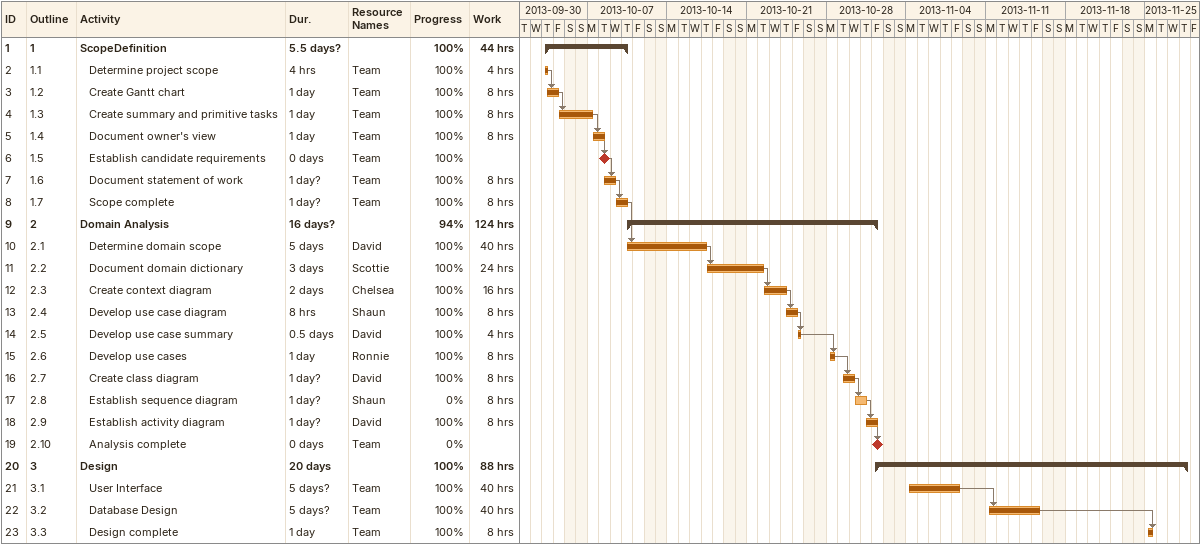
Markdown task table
| ID | WBS | Task | Duration | Start | Finish | Predecessors | Resources | % complete | Work (h) |
|---|---|---|---|---|---|---|---|---|---|
| 1 | 1 | **ScopeDefinition** | 5.5d? | 2013-10-03 | 2013-10-10 |  |  | 100 | 44 |
| 2 | 1.1 | Determine project scope | 4h | 2013-10-03 | 2013-10-03 |  | Team | 100 | 4 |
| 3 | 1.2 | Create Gantt chart | 1d | 2013-10-03 | 2013-10-04 | 2 | Team | 100 | 8 |
| 4 | 1.3 | Create summary and primitive tasks | 1d | 2013-10-04 | 2013-10-07 | 3 | Team | 100 | 8 |
| 5 | 1.4 | Document owner's view | 1d | 2013-10-07 | 2013-10-08 | 4 | Team | 100 | 8 |
| 6 | 1.5 | Establish candidate requirements | 0d | 2013-10-08 | 2013-10-08 | 5 | Team | 100 |  |
| 7 | 1.6 | Document statement of work | 1d? | 2013-10-08 | 2013-10-09 | 6 | Team | 100 | 8 |
| 8 | 1.7 | Scope complete | 1d? | 2013-10-09 | 2013-10-10 | 7 | Team | 100 | 8 |
| 9 | 2 | **Domain Analysis** | 16d? | 2013-10-10 | 2013-11-01 |  |  | 94 | 124 |
| 10 | 2.1 | Determine domain scope | 5d | 2013-10-10 | 2013-10-17 | 8 | David | 100 | 40 |
| 11 | 2.2 | Document domain dictionary | 3d | 2013-10-17 | 2013-10-22 | 10 | Scottie | 100 | 24 |
| 12 | 2.3 | Create context diagram | 2d | 2013-10-22 | 2013-10-24 | 11 | Chelsea | 100 | 16 |
| 13 | 2.4 | Develop use case diagram | 8h | 2013-10-24 | 2013-10-25 | 12 | Shaun | 100 | 8 |
| 14 | 2.5 | Develop use case summary | 0.5d | 2013-10-25 | 2013-10-25 | 13 | David | 100 | 4 |
| 15 | 2.6 | Develop use cases | 1d | 2013-10-28 | 2013-10-28 | 14 | Ronnie | 100 | 8 |
| 16 | 2.7 | Create class diagram | 1d? | 2013-10-29 | 2013-10-30 | 15 | David | 100 | 8 |
| 17 | 2.8 | Establish sequence diagram | 1d? | 2013-10-30 | 2013-10-31 | 16 | Shaun | 0 | 8 |
| 18 | 2.9 | Establish activity diagram | 1d? | 2013-10-31 | 2013-11-01 | 17 | David | 100 | 8 |
| 19 | 2.10 | Analysis complete | 0d | 2013-11-01 | 2013-11-01 | 18 | Team | 0 |  |
| 20 | 3 | **Design** | 20d | 2013-11-01 | 2013-11-28 |  |  | 100 | 88 |
| 21 | 3.1 | User Interface | 5d? | 2013-11-04 | 2013-11-08 |  | Team | 100 | 40 |
| 22 | 3.2 | Database Design | 5d? | 2013-11-11 | 2013-11-15 | 21 | Team | 100 | 40 |
| 23 | 3.3 | Design complete | 1d | 2013-11-25 | 2013-11-25 | 22 | Team | 100 | 8 |
